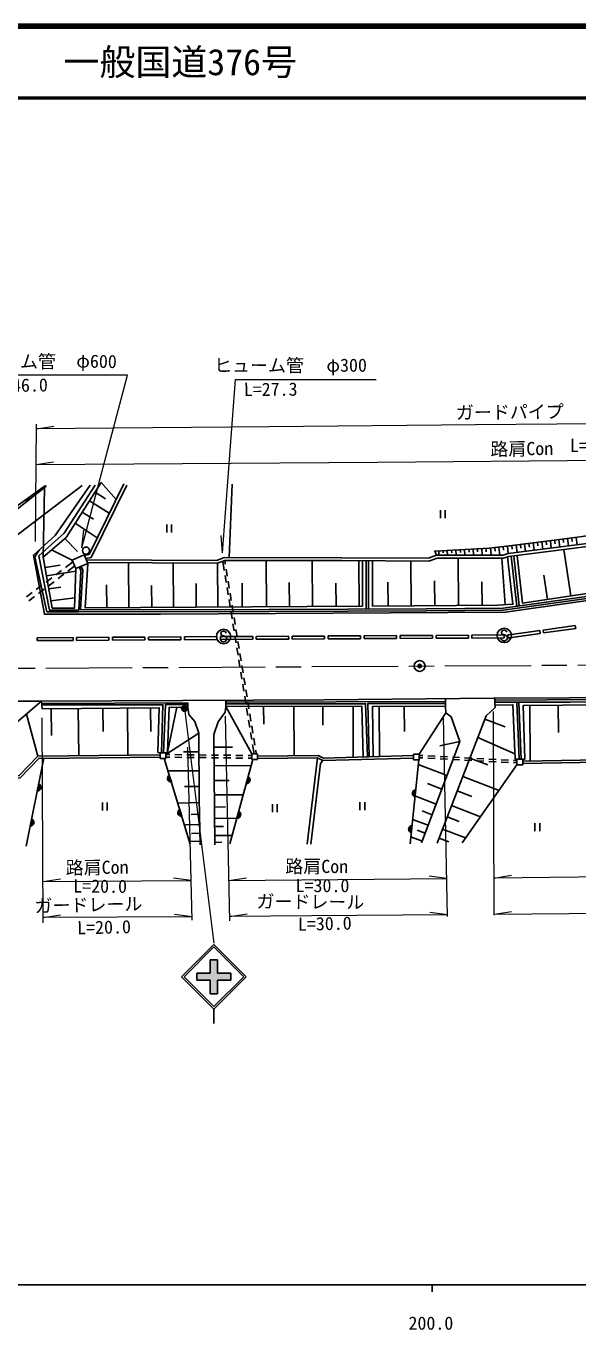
# Model space of a CAD drawing. Units: millimetres, scale not verified. Extents: x 40000 to 680000, y 20000 to 380000.
# Drawn here: x 211524 to 288302, y 198715 to 380000 of the extents above; entities that cross this region are included whole.
import ezdxf
from ezdxf.enums import TextEntityAlignment as Align

# ---------------------------------------------------------------- set-up
doc = ezdxf.new("R2010")
doc.units = ezdxf.units.MM
doc.header["$LTSCALE"] = 1000
doc.header["$PDMODE"] = 32
doc.header["$PDSIZE"] = 500
doc.linetypes.add('CHAIN', pattern=[18.5, 12, -1.5, 3.5, -1.5])
for name, color, linetype, lineweight in [('M-BGD', 7, 'Continuous', 25), ('M-BMK', 2, 'CHAIN', 13), ('M-BMK-SRVR', 3, 'Continuous', 25), ('M-STR-HTXT', 7, 'Continuous', 13), ('M-STR-STRC', 7, 'Continuous', 25), ('M-TTL', 2, 'Continuous', 140), ('M-TTL-BAND', 7, 'Continuous', 25), ('M-TTL-LINE', 7, 'Continuous', 50)]:
    doc.layers.add(name, color=color, linetype=linetype, lineweight=lineweight)
doc.layers.add('M-TTL-TXT', color=7, linetype='Continuous')
doc.styles.add('ＭＳ ゴシック', font='')
doc.styles.get('ＭＳ ゴシック').set_extended_font_data('MS Gothic')

msp = doc.modelspace()

# ---------------------------------------------------------------- hatches: boundary and pattern name
at = {"layer": 'M-BGD'}
for points in [[(231743, 274904, -0.82183), (231455, 275852)], [(242408, 275623, -0.82183), (242148, 274667)], [(213280, 274622, -0.82183), (213086, 273651)], [(265621, 272845, -0.82183), (265723, 273831)], [(233190, 270135, -0.82183), (232902, 271083)], [(241103, 270814, -0.82183), (240843, 269858)], [(212305, 269749, -0.82183), (212111, 268777)], [(265106, 267863, -0.82183), (265208, 268848)]]:
    msp.add_hatch(color=256, dxfattribs=at).paths.add_polyline_path(points)
at = {"layer": 'M-STR-STRC'}
for points in [[(213252, 315164), (213252, 315447), (212802, 315123), (212802, 314809)], [(212024, 314197), (212024, 314565), (211574, 314241), (211574, 313842)], [(233219, 284894, -1), (233894, 285324, -0.41421), (233772, 284771, -0.41421)], [(235299, 248323), (237160, 248323), (237160, 250183), (238160, 250183), (238160, 248323), (240019, 248323), (240019, 247323), (238160, 247323), (238159, 245463), (237159, 245463), (237160, 247323), (235299, 247323)]]:
    msp.add_hatch(color=256, dxfattribs=at).paths.add_polyline_path(points)

# ---------------------------------------------------------------- linework, layer by layer
at = {"layer": 'M-BGD'}
for p, q in [((213920, 306173), (214071, 315809)), ((239783, 306102), (240179, 316323)), ((220347, 313971), (223106, 312262)), ((221138, 315205), (222578, 314268)), ((219351, 312416), (220910, 311433)), ((269164, 312706), (269164, 311588)), ((269830, 312706), (269830, 311588)), ((218358, 310864), (221421, 308842)), ((231095, 310695), (231095, 309578)), ((231762, 310695), (231762, 309578)), ((216921, 308738), (218674, 306961)), ((282739, 307715), (282676, 308212)), ((283400, 307268), (283272, 308286)), ((283929, 307869), (283867, 308361)), ((284591, 307418), (284462, 308436)), ((285119, 308022), (285058, 308511)), ((285781, 307569), (285653, 308586)), ((286309, 308175), (286248, 308661)), ((286972, 307719), (286844, 308736)), ((287500, 308329), (287439, 308811)), ((288176, 307872), (288033, 308893)), ((215076, 307162), (217941, 305754)), ((219587, 306483), (217941, 305754)), ((220113, 305294), (219587, 306483)), ((268967, 306419), (268934, 307037)), ((269551, 306743), (269533, 307070)), ((270169, 306420), (270132, 307102)), ((270750, 306777), (270731, 307135)), ((271371, 306421), (271330, 307168)), ((271950, 306811), (271929, 307201)), ((272573, 306422), (272528, 307233)), ((273150, 306845), (273127, 307266)), ((273774, 306423), (273726, 307299)), ((274350, 306880), (274326, 307331)), ((274976, 306424), (274925, 307364)), ((275550, 306914), (275524, 307397)), ((276230, 306425), (276122, 307439)), ((276773, 306988), (276719, 307502)), ((277436, 306426), (277315, 307566)), ((277967, 307114), (277912, 307629)), ((278618, 306663), (278509, 307692)), ((279168, 307255), (279105, 307762)), ((279829, 306816), (279700, 307837)), ((280359, 307409), (280295, 307912)), ((281019, 306967), (280891, 307987)), ((281549, 307562), (281486, 308062)), ((282210, 307117), (282081, 308137)), ((286338, 307229), (287291, 300762)), ((214173, 304726), (216288, 305035)), ((217009, 304738), (218044, 305521)), ((217328, 304197), (218303, 304935)), ((217941, 305754), (218467, 304566)), ((218467, 304566), (220113, 305294)), ((225783, 305371), (225826, 299133)), ((231985, 305338), (232028, 299176)), ((238159, 305306), (238202, 299219)), ((239106, 304300), (238896, 305593)), ((239160, 305696), (239243, 305187)), ((244934, 305688), (244979, 299266)), ((251332, 305680), (251376, 299311)), ((257815, 305665), (257859, 299356)), ((258833, 298929), (258861, 305660)), ((259159, 298930), (259187, 305659)), ((265050, 305635), (265091, 299386)), ((271661, 306014), (271703, 299428)), ((277706, 306018), (278184, 299535)), ((279029, 306304), (279797, 299325)), ((280117, 299370), (279388, 306350)), ((214298, 302686), (215096, 303289)), ((214379, 303544), (218454, 304191)), ((214616, 302145), (215414, 302749)), ((215654, 303712), (216451, 304315)), ((215972, 303171), (216769, 303775)), ((239379, 302622), (239219, 303609)), ((239356, 304496), (239517, 303510)), ((239630, 302819), (239792, 301832)), ((268352, 302852), (268374, 299407)), ((283568, 303672), (284067, 300287)), ((211587, 300634), (212384, 301238)), ((212943, 301660), (213740, 302263)), ((213261, 301120), (214058, 301723)), ((214692, 301748), (216342, 302009)), ((222729, 302331), (222751, 299112)), ((228992, 302238), (229013, 299155)), ((235170, 302481), (235193, 299198)), ((239651, 300944), (239491, 301931)), ((239905, 301141), (240066, 300154)), ((241567, 302547), (241590, 299243)), ((248143, 302655), (248166, 299288)), ((254627, 302528), (254649, 299334)), ((261867, 302685), (261889, 299365)), ((274939, 302708), (274960, 299449)), ((211905, 300094), (212703, 300697)), ((214984, 300074), (218328, 300505)), ((239923, 299266), (239763, 300253)), ((240179, 299463), (240341, 298477)), ((240196, 297588), (240036, 298575)), ((240454, 297786), (240615, 296799)), ((240468, 295910), (240308, 296897)), ((240728, 296108), (240890, 295121)), ((282987, 295945), (283043, 295548)), ((283478, 296014), (287938, 296641)), ((283478, 296014), (283534, 295618)), ((283534, 295618), (287994, 296245)), ((287938, 296641), (287994, 296245)), ((213057, 294959), (218057, 294989)), ((213059, 294559), (213057, 294959)), ((213059, 294559), (218059, 294589)), ((218057, 294989), (218059, 294589)), ((218557, 294991), (223057, 295018)), ((218557, 294991), (218559, 294591)), ((218559, 294591), (223059, 294618)), ((223057, 295018), (223059, 294618)), ((223557, 295021), (228057, 295048)), ((223557, 295021), (223559, 294621)), ((223559, 294621), (228059, 294648)), ((228057, 295048), (228059, 294648)), ((228557, 295051), (233056, 295078)), ((228557, 295051), (228559, 294651)), ((228559, 294651), (233059, 294678)), ((233056, 295078), (233059, 294678)), ((233556, 295080), (238056, 295107)), ((233556, 295080), (233559, 294680)), ((233559, 294680), (238059, 294707)), ((238056, 295107), (238059, 294707)), ((238556, 295110), (243056, 295137)), ((238556, 295110), (238559, 294710)), ((238559, 294710), (243059, 294737)), ((240740, 294231), (240580, 295219)), ((241003, 294430), (241164, 293443)), ((243056, 295137), (243059, 294737)), ((243556, 295140), (248056, 295167)), ((243556, 295140), (243559, 294740)), ((243559, 294740), (248059, 294767)), ((248056, 295167), (248059, 294767)), ((248556, 295169), (253056, 295196)), ((248556, 295169), (248559, 294770)), ((248559, 294770), (253058, 294796)), ((253056, 295196), (253058, 294796)), ((253556, 295199), (258056, 295226)), ((253556, 295199), (253558, 294799)), ((253558, 294799), (258058, 294826)), ((258056, 295226), (258058, 294826)), ((258556, 295229), (263056, 295256)), ((258556, 295229), (258558, 294829)), ((258558, 294829), (263058, 294856)), ((263056, 295256), (263058, 294856)), ((263556, 295259), (268056, 295285)), ((263556, 295259), (263558, 294859)), ((263558, 294859), (268058, 294885)), ((268056, 295285), (268058, 294885)), ((268556, 295288), (273056, 295315)), ((268556, 295288), (268558, 294888)), ((268558, 294888), (273058, 294915)), ((273056, 295315), (273058, 294915)), ((273556, 295318), (278056, 295345)), ((273556, 295318), (273558, 294918)), ((273558, 294918), (278058, 294945)), ((278056, 295345), (278058, 294945)), ((278556, 295348), (278558, 294948)), ((241013, 292553), (240853, 293541)), ((241277, 292753), (241439, 291766)), ((241285, 290875), (241125, 291862)), ((241557, 289197), (241397, 290184)), ((241552, 291075), (241713, 290088)), ((241830, 287519), (241670, 288506)), ((241826, 289397), (241988, 288410)), ((242102, 285841), (241942, 286828)), ((242101, 287720), (242262, 286733)), ((276722, 285597), (276718, 286553)), ((213703, 285832), (234050, 285925)), ((215057, 281374), (215025, 285094)), ((218846, 278552), (218790, 285126)), ((222243, 281901), (222215, 285155)), ((225685, 278618), (225629, 285185)), ((228867, 281921), (228838, 285212)), ((231195, 279033), (232494, 285284)), ((239319, 285388), (239319, 286260)), ((239319, 285985), (269893, 286101)), ((242929, 278823), (239319, 285388)), ((242374, 284163), (242214, 285150)), ((242375, 286042), (242537, 285055)), ((244580, 282935), (244572, 285405)), ((248838, 278565), (248768, 285419)), ((252806, 282812), (252797, 285433)), ((257044, 278337), (257020, 285447)), ((260708, 278434), (260651, 285387)), ((264164, 281915), (264135, 285415)), ((269893, 285463), (269943, 284517)), ((276794, 285235), (276794, 285598)), ((280126, 278081), (279785, 286007)), ((280424, 278081), (280081, 286007)), ((281659, 277829), (281590, 285546)), ((285581, 281777), (285547, 285581)), ((213156, 278498), (211599, 284344)), ((242647, 282485), (242487, 283472)), ((242650, 284364), (242811, 283377)), ((278176, 282547), (275355, 283636)), ((230976, 278713), (235578, 281704)), ((242919, 280807), (242759, 281794)), ((242924, 282686), (243086, 281700)), ((243199, 281009), (243360, 280022)), ((279546, 278808), (274377, 281103)), ((240247, 279756), (237657, 279731)), ((243241, 278823), (243031, 280116)), ((243473, 279331), (243556, 278823)), ((271883, 280508), (269075, 279914)), ((211549, 265968), (213994, 278194)), ((230176, 278960), (230176, 278160)), ((230976, 278960), (230176, 278960)), ((230176, 278160), (230976, 278160)), ((230755, 278160), (234362, 266274)), ((230976, 278160), (230976, 278960)), ((230976, 278713), (231503, 278707)), ((230976, 278347), (231503, 278340)), ((232203, 278699), (233202, 278687)), ((232203, 278332), (233202, 278321)), ((233405, 279069), (235588, 279078)), ((233902, 278679), (234902, 278667)), ((233902, 278312), (234902, 278301)), ((235602, 278659), (236602, 278648)), ((235602, 278293), (236602, 278281)), ((237302, 278639), (238302, 278628)), ((237302, 278273), (238302, 278261)), ((239002, 278620), (240002, 278608)), ((239002, 278253), (240002, 278241)), ((239875, 266289), (243059, 278023)), ((240702, 278600), (241702, 278588)), ((240702, 278233), (241702, 278222)), ((242402, 278580), (242929, 278574)), ((242402, 278213), (242929, 278207)), ((242929, 278823), (242929, 278023)), ((243729, 278823), (242929, 278823)), ((242929, 278023), (243729, 278023)), ((243729, 278023), (243729, 278823)), ((252060, 278259), (250620, 266256)), ((266150, 277966), (264946, 266315)), ((265435, 278766), (265435, 277966)), ((266235, 278766), (265435, 278766)), ((265435, 277966), (266235, 277966)), ((266235, 277966), (266235, 278766)), ((266235, 278592), (266738, 278565)), ((266235, 278276), (266738, 278249)), ((267437, 278529), (268436, 278476)), ((267437, 278213), (268436, 278160)), ((269135, 278440), (270134, 278387)), ((269135, 278123), (270134, 278071)), ((270833, 278350), (271831, 278298)), ((270833, 278034), (271831, 277982)), ((272530, 278261), (273529, 278209)), ((272530, 277945), (273529, 277893)), ((275756, 277287), (273265, 278223)), ((274228, 278172), (275227, 278120)), ((274228, 277856), (275227, 277803)), ((275926, 278083), (276924, 278030)), ((275926, 277767), (276924, 277714)), ((277623, 277994), (278622, 277941)), ((277623, 277677), (278622, 277625)), ((279321, 277904), (279824, 277878)), ((279321, 277588), (279824, 277562)), ((279824, 278081), (279824, 277281)), ((280624, 278081), (279824, 278081)), ((280624, 277281), (280624, 278081)), ((231280, 276429), (235598, 276446)), ((231743, 274904), (231455, 275852)), ((242832, 277186), (237681, 277137)), ((242408, 275623), (242148, 274667)), ((266084, 277326), (270095, 275802)), ((279824, 277281), (272201, 266454)), ((277321, 273726), (272280, 275672)), ((279824, 277281), (280624, 277281)), ((213280, 274622), (213086, 273651)), ((233576, 274269), (235607, 274276)), ((239796, 275128), (237700, 275109)), ((265621, 272845), (265723, 273831)), ((267376, 274685), (269380, 273923)), ((222137, 272030), (222137, 270912)), ((222804, 272030), (222804, 270912)), ((232632, 271973), (235624, 272035)), ((241732, 273134), (237719, 273097)), ((257968, 272111), (257968, 270993)), ((258635, 272111), (258635, 270993)), ((265632, 272951), (268585, 271829)), ((273557, 272886), (271510, 273676)), ((233190, 270135), (232902, 271083)), ((234472, 270382), (235657, 270407)), ((239280, 271436), (237735, 271421)), ((241103, 270814), (240843, 269858)), ((245804, 271806), (245804, 270688)), ((246471, 271806), (246471, 270688)), ((266608, 270879), (268020, 270342)), ((274735, 270053), (270711, 271607)), ((212305, 269749), (212111, 268777)), ((233557, 268926), (235687, 268970)), ((240843, 269858), (237745, 269843)), ((238977, 268695), (237751, 268689)), ((265106, 267863), (265208, 268848)), ((265296, 269704), (267464, 268880)), ((272667, 267115), (269455, 268355)), ((271768, 269408), (270109, 270048)), ((282327, 269192), (282327, 268074)), ((282994, 269192), (282994, 268074)), ((234249, 266646), (235734, 266676)), ((234531, 267746), (235712, 267770)), ((240192, 267457), (237757, 267445)), ((238737, 266510), (237761, 266505)), ((265046, 267276), (266626, 266675)), ((265930, 268187), (267040, 267765)), ((270325, 266584), (268973, 267106))]:
    msp.add_line(p, q, dxfattribs=at)
for points in [[(220426, 316149), (215582, 309179), (212547, 306445), (214075, 298222), (230232, 298242), (254228, 298350), (278239, 298530), (298110, 301340), (315109, 301459), (338504, 298919), (355380, 298996), (356581, 299303), (357148, 300130), (357476, 301036), (357828, 302746), (357895, 304116)], [(218944, 304777), (219157, 304276), (218850, 298787), (214785, 298787), (213290, 306333), (216847, 309486), (221115, 316149)], [(224042, 314161), (221989, 316534), (217086, 308879), (213920, 306173), (215158, 299072), (218279, 299072), (218467, 304566)], [(219626, 306394), (220284, 306534), (225122, 316354)], [(219819, 305959), (220602, 306125), (225541, 316148)], [(298657, 310751), (294247, 309759), (287529, 308823), (278786, 307722), (275934, 307419), (268378, 307007), (268640, 306419)], [(219884, 305810), (238084, 305714), (239083, 306103), (255435, 306082), (267490, 306032), (268640, 306419), (277897, 306426), (278603, 306661), (294679, 308694), (298390, 309557), (316428, 308954), (334842, 307656), (338646, 307259)], [(220065, 305401), (238159, 305306), (239160, 305696), (255434, 305675), (267556, 305624), (268707, 306012), (277963, 306019), (278693, 306262), (294751, 308293), (298430, 309148), (316407, 308547), (334807, 307250), (338622, 306852)], [(218851, 298564), (214420, 298579), (212759, 306209), (213330, 307150)], [(279843, 306407), (280589, 299774), (294844, 301875), (293497, 308134)], [(219177, 304880), (219428, 304371), (219116, 298815), (245348, 298865), (267243, 298968), (277891, 299060), (297811, 301835), (304872, 301946), (314838, 302000), (324196, 300968), (338658, 299432), (352664, 299517), (355350, 299534), (356291, 299868), (356712, 300629), (357021, 301675), (357430, 304184)], [(220113, 305294), (219754, 299091), (258324, 299359), (258350, 305663)], [(259738, 305657), (259705, 299351), (277215, 299464), (279264, 299615), (278526, 306206)], [(218851, 298564), (245349, 298614), (267244, 298717), (277910, 298809), (297830, 301584), (304875, 301695), (314825, 301749), (324169, 300718), (338646, 299181), (352666, 299265), (355394, 299283), (356464, 299663), (356945, 300531), (357267, 301619), (357679, 304148)], [(278556, 295348), (278752, 295349), (282987, 295945)], [(278558, 294948), (278781, 294949), (283043, 295548)], [(213684, 286129), (252983, 286330), (276614, 286553), (329114, 286772), (377225, 287106), (402942, 287396), (403918, 287236), (404822, 286748), (405691, 286020), (407573, 283881), (408253, 282764), (408541, 281900), (408411, 281204), (404561, 268921)], [(259821, 278411), (259721, 285379), (269893, 285463), (269893, 286489)], [(276719, 286258), (298614, 286415), (304133, 286435), (328430, 286520)], [(162610, 265647), (176036, 284147), (177579, 285990), (206537, 286131), (213684, 286129)], [(189238, 275732), (207861, 282454), (209514, 282558), (213684, 286129)], [(213684, 286129), (213752, 285083), (230059, 285222), (229877, 279022), (230176, 278960)], [(230368, 278960), (230573, 285633), (213718, 285606)], [(234048, 285652), (230900, 285652), (230657, 278960)], [(230976, 278960), (231195, 279033), (231433, 285289), (234048, 285277), (234048, 285925)], [(234048, 285277), (234148, 284282), (234991, 283322), (235578, 281704), (235613, 272541), (235745, 266164)], [(239319, 285388), (239206, 284621), (238230, 283280), (237640, 281492), (237740, 270840), (237763, 266176)], [(259009, 278389), (258756, 285770), (239319, 285770)], [(239319, 285388), (258217, 285451), (258405, 278373)], [(269893, 285832), (259069, 285803), (259266, 278396)], [(268707, 266416), (275524, 284075), (276794, 285235)], [(276720, 286003), (287222, 286017), (298460, 286108), (304663, 286194), (328374, 286300)], [(276722, 285597), (279258, 285639), (279577, 278081), (279824, 278081)], [(280624, 278081), (280936, 278081), (280704, 285538), (302779, 285733), (302968, 280171)], [(266530, 266421), (271883, 280508), (270686, 283979), (269943, 284517), (266235, 278766)], [(189503, 275415), (194162, 275589), (196539, 275282), (210578, 275801), (213156, 278498), (230176, 278661)], [(189503, 275102), (194148, 275276), (196525, 274970), (210716, 275494), (213291, 278187), (230176, 278348)], [(243729, 278504), (252141, 278605), (252886, 278226), (265435, 278560)], [(243729, 278159), (252060, 278259), (252808, 277879), (265435, 278215)], [(251151, 266242), (252482, 277453), (252808, 277879)], [(280624, 277811), (294055, 278036), (294938, 277365)], [(280624, 277468), (293942, 277691), (294731, 277092)]]:
    msp.add_lwpolyline(points, dxfattribs=at)
msp.add_circle((219864, 307067), 500, dxfattribs=at)
for centre, start, end in [((231693, 275407), 118.04911, 275.7073), ((242184, 275171), 265.99093, 63.64912), ((213087, 274156), 269.85987, 67.51806), ((265769, 273328), 95.27221, 252.9304), ((233140, 270637), 118.04911, 275.7073), ((240879, 270362), 265.99093, 63.64912), ((212112, 269282), 269.85987, 67.51806), ((265255, 268346), 95.27221, 252.9304)]:
    msp.add_arc(centre, 505, start, end, dxfattribs=at)
at = {"layer": 'M-BMK'}
msp.add_line((66281, 289900), (416869, 291871), dxfattribs=at)
at = {"layer": 'M-BMK-SRVR'}
msp.add_circle((266278, 291024), 750, dxfattribs=at)
msp.add_point((266278, 291024), dxfattribs=at)
at = {"layer": 'M-STR-HTXT'}
for p, q in [((212856, 308331), (212974, 324633)), ((212970, 324015), (215398, 324376)), ((212934, 319038), (215362, 319396)), ((219293, 307462), (219583, 309900)), ((238841, 306743), (238683, 309193)), ((233557, 285109), (237647, 252482)), ((276636, 256364), (276534, 284716)), ((213897, 255338), (213776, 283829)), ((239873, 255606), (239248, 284068)), ((270146, 256209), (269614, 283911)), ((234633, 255670), (234017, 279731)), ((213882, 261068), (216311, 261425)), ((213882, 261068), (234492, 261192)), ((234492, 261192), (232058, 261519)), ((239750, 261224), (242178, 261586)), ((239750, 261224), (270045, 261469)), ((270045, 261469), (267611, 261791)), ((328907, 262053), (276618, 261541)), ((276618, 261541), (279042, 261926)), ((213895, 256079), (216325, 256427)), ((234621, 256134), (213895, 256079)), ((234621, 256134), (232189, 256470)), ((239860, 256200), (242289, 256558)), ((270141, 256450), (267707, 256769)), ((276636, 256529), (329033, 257022)), ((276636, 256529), (279060, 256914))]:
    msp.add_line(p, q, dxfattribs=at)
for points in [[(219293, 307462), (225629, 331463), (206250, 331463)], [(238841, 306743), (240661, 330868), (260247, 330868)], [(356099, 325233), (344422, 325106), (313649, 324877), (274040, 324556), (245332, 324272), (212970, 324015)], [(212934, 319038), (260419, 319368), (292085, 319636), (320870, 319909), (356816, 320160)], [(270141, 256450), (251244, 256275), (239860, 256200)]]:
    msp.add_lwpolyline(points, dxfattribs=at)
at = {"layer": 'M-STR-STRC'}
for p, q in [((213252, 315447), (213252, 315164)), ((211574, 314241), (211574, 313842)), ((212024, 314565), (212024, 314197)), ((212802, 315123), (212802, 314809)), ((238729, 295765), (238638, 295583)), ((238638, 295583), (238638, 295492)), ((238911, 295856), (238729, 295765)), ((239093, 295856), (238911, 295856)), ((239275, 295765), (239093, 295856)), ((239366, 295583), (239275, 295765)), ((277777, 295908), (277687, 295727)), ((277687, 295727), (277687, 295636)), ((277687, 295636), (277777, 295454)), ((277959, 295999), (277777, 295908)), ((278141, 295999), (277959, 295999)), ((278323, 295908), (278141, 295999)), ((278414, 295727), (278323, 295908)), ((238638, 294583), (238548, 294765)), ((238638, 295492), (238729, 295310)), ((238729, 294492), (238638, 294583)), ((238729, 295310), (239275, 295128)), ((238911, 294401), (238729, 294492)), ((239093, 294401), (238911, 294401)), ((239275, 294492), (239093, 294401)), ((239275, 295128), (239366, 295038)), ((239366, 294583), (239275, 294492)), ((239366, 295038), (239457, 294856)), ((239457, 294765), (239366, 294583)), ((239457, 294856), (239457, 294765)), ((277687, 294727), (277596, 294908)), ((277777, 294636), (277687, 294727)), ((277777, 295454), (278323, 295272)), ((277959, 294545), (277777, 294636)), ((278141, 294545), (277959, 294545)), ((278323, 294636), (278141, 294545)), ((278323, 295272), (278414, 295181)), ((278414, 294727), (278323, 294636)), ((278414, 295181), (278505, 294999)), ((278505, 294908), (278414, 294727)), ((278505, 294999), (278505, 294908)), ((233159, 247823), (237659, 252323)), ((242159, 247823), (237659, 252323)), ((233512, 247823), (237659, 251970)), ((237160, 250183), (237160, 248323)), ((237160, 250183), (238160, 250183)), ((241806, 247823), (237659, 251970)), ((238160, 250183), (238160, 248323)), ((233159, 247823), (237659, 243323)), ((233512, 247823), (237659, 243676)), ((235299, 248323), (237160, 248323)), ((235299, 248323), (235299, 247323)), ((235299, 247323), (237160, 247323)), ((237160, 247323), (237159, 245463)), ((237659, 243323), (242159, 247823)), ((237659, 243676), (241806, 247823)), ((238160, 247323), (238159, 245463)), ((238160, 248323), (240019, 248323)), ((238160, 247323), (240019, 247323)), ((240019, 248323), (240019, 247323)), ((237159, 245463), (238159, 245463)), ((237659, 243323), (237659, 241323))]:
    msp.add_line(p, q, dxfattribs=at)
msp.add_lwpolyline([(214205, 316132), (206898, 310880), (200890, 306137), (196929, 303049), (195035, 301122), (194297, 299942), (193787, 298536), (193503, 297053), (195125, 299738), (196373, 301373), (198415, 303313), (204440, 308259), (210513, 313006), (214294, 315985)], close=True, dxfattribs=at)
msp.add_lwpolyline([(219328, 316110), (208817, 308121), (204185, 304228), (200616, 300988), (199269, 299755), (198461, 298796), (197829, 296936)], dxfattribs=at)
for centre, radius in [((239002, 295128), 1000), ((278050, 295272), 1000), ((233557, 285109), 400)]:
    msp.add_circle(centre, radius, dxfattribs=at)
at = {"layer": 'M-TTL'}
msp.add_line((680000, 380000), (40000, 380000), dxfattribs=at)
at = {"layer": 'M-TTL-BAND'}
for p, q in [((40000, 205000), (579000, 205000)), ((268000, 205000), (268000, 204000))]:
    msp.add_line(p, q, dxfattribs=at)
at = {"layer": 'M-TTL-LINE'}
msp.add_line((40000, 370000), (680000, 370000), dxfattribs=at)

# ---------------------------------------------------------------- texts
at = {"layer": 'M-STR-HTXT', "style": 'ＭＳ ゴシック'}
for s, p in [('ヒューム管', (203181, 331902)), ('φ300', (253308, 331386))]:
    msp.add_text(s, height=1833, dxfattribs=at).set_placement(p, align=Align.BOTTOM_LEFT)
for s, rotation, p in [('φ600', 358.972, (218489, 331988)), ('ヒューム管', 359.856, (237680, 331376)), ('L=46.0', 0.739, (207092, 328554)), ('L=27.3', 0.356, (241818, 328014)), ('ガードパイプ', 0.621, (271342, 324790)), ('路肩Con', 0.798, (276139, 319711)), ('L=155.0', 359.725, (287189, 320232)), ('路肩Con', 0.638, (217056, 261510)), ('路肩Con', 359.838, (247587, 261712)), ('L=20.0', 359.55, (218075, 258983)), ('L=30.0', 359.854, (249020, 259048)), ('ガードレール', 359.515, (243567, 256842)), ('ガードレール', 1.245, (212733, 256195)), ('L=20.0', 1.232, (218663, 253166)), ('L=30.0', 1.287, (249373, 253662))]:
    msp.add_text(s, height=1833, rotation=rotation, dxfattribs=at).set_placement(p, align=Align.BOTTOM_LEFT)
at = {"layer": 'M-TTL-BAND', "style": 'ＭＳ ゴシック'}
msp.add_text('200.0', height=1833, dxfattribs=at).set_placement((267844, 198195), align=Align.BOTTOM_CENTER)
at = {"layer": 'M-TTL-TXT', "style": 'ＭＳ ゴシック'}
msp.add_text('一般国道376号', height=3666, dxfattribs=at).set_placement((216734, 375000), align=Align.MIDDLE_LEFT)

doc.saveas('drawing.dxf')
